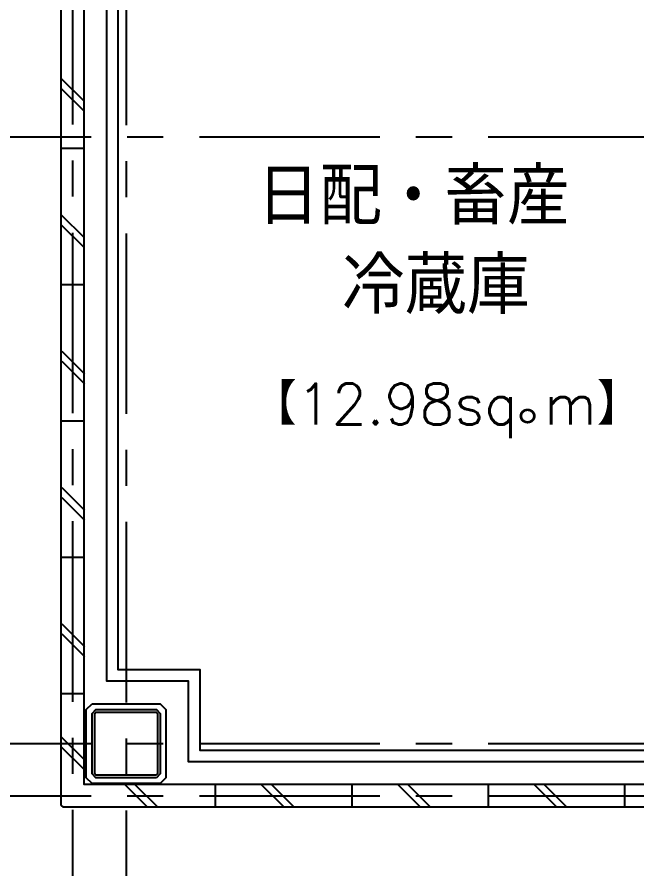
# Model space of a CAD drawing. Extents: x -119186 to 81195, y 1816 to 147180.
# Drawn here: x 19212 to 21938, y 20611 to 24360 of the extents above; entities that cross this region are included whole.
import ezdxf
from ezdxf.enums import TextEntityAlignment as Align

# ---------------------------------------------------------------- set-up
doc = ezdxf.new("R2010")
doc.units = 0
doc.header["$LTSCALE"] = 12.7
doc.header["$MEASUREMENT"] = 0
doc.linetypes.add('CENTER', pattern=[2, 1.25, -0.25, 0.25, -0.25])
for name, color, linetype in [('80 shell text', 7, 'CONTINUOUS'), ('80_SHELL_TEXT', 7, 'CONTINUOUS'), ('A_建築（下図）', 8, 'CONTINUOUS'), ('A_建築（冷蔵・冷凍庫）', 7, 'CONTINUOUS'), ('A_通り芯', 8, 'CENTER')]:
    doc.layers.add(name, color=color, linetype=linetype)
doc.styles.get("Standard").update_dxf_attribs({"font": 'txt', "bigfont": 'BIGFONT.SHX'})

msp = doc.modelspace()

# ---------------------------------------------------------------- linework, layer by layer
at = {"layer": 'A_建築（下図）', "color": 8, "linetype": 'Continuous'}
for p, q in [((19406.16, 20890.85), (19406.16, 38774.64)), ((19506.16, 20983.14), (19506.16, 38774.64)), ((19406.16, 24089.96), (19506.16, 23989.96)), ((19406.16, 24045.64), (19506.16, 23945.64)), ((19406.16, 23782.64), (19506.16, 23782.64)), ((19406.16, 23489.96), (19506.16, 23389.96)), ((19406.16, 23445.64), (19506.16, 23345.64)), ((19406.16, 23182.64), (19506.16, 23182.64)), ((19408.18, 22889.96), (19508.18, 22789.96)), ((19408.18, 22845.64), (19508.18, 22745.64)), ((19408.18, 22582.64), (19508.18, 22582.64)), ((19408.18, 22289.96), (19508.18, 22189.96)), ((19408.18, 22245.64), (19508.18, 22145.64)), ((19408.18, 21982.64), (19508.18, 21982.64)), ((19408.18, 21689.96), (19508.18, 21589.96)), ((19408.18, 21645.64), (19508.18, 21545.64)), ((19408.18, 21382.64), (19508.18, 21382.64)), ((19406.16, 21192.94), (19506.16, 21092.94)), ((19406.16, 21148.61), (19506.16, 21048.61)), ((24575.63, 20982.64), (19506.66, 20982.64)), ((19685.95, 20982.64), (19785.95, 20882.64)), ((19730.28, 20982.64), (19830.28, 20882.64)), ((20083.63, 20982.64), (20083.63, 20882.64)), ((20285.95, 20982.64), (20385.95, 20882.64)), ((20330.28, 20982.64), (20430.28, 20882.64)), ((20683.63, 20982.64), (20683.63, 20882.64)), ((20885.95, 20982.64), (20985.95, 20882.64)), ((20930.28, 20982.64), (21030.28, 20882.64)), ((21283.63, 20982.64), (21283.63, 20882.64)), ((21485.95, 20982.64), (21585.95, 20882.64)), ((21530.28, 20982.64), (21630.28, 20882.64)), ((21883.63, 20982.64), (21883.63, 20882.64)), ((19406.3, 20890.49), (19414.16, 20882.64)), ((24575.63, 20882.64), (19414.16, 20882.64)), ((24598.16, 20882.64), (19436.69, 20882.64))]:
    msp.add_line(p, q, dxfattribs=at)
at = {"layer": 'A_建築（下図）', "color": 8, "flags": 128}
msp.add_lwpolyline([(19541.36, 21337.64), (19841.36, 21337.64), (19866.36, 21312.64), (19866.36, 21012.64), (19841.36, 20987.64), (19541.36, 20987.64), (19516.36, 21012.64), (19516.36, 21312.64), (19541.36, 21337.64)], close=True, dxfattribs=at)
at = {"layer": 'A_建築（下図）', "color": 8, "linetype": 'Continuous', "flags": 128}
for points in [[(19824.36, 21012.64), (19558.36, 21012.64), (19541.36, 21029.64), (19541.36, 21295.64), (19558.36, 21312.64), (19824.36, 21312.64), (19841.36, 21295.64), (19841.36, 21029.64), (19824.36, 21012.64)], [(19824.36, 21024.64), (19558.36, 21024.64), (19553.36, 21029.64), (19553.36, 21295.64), (19558.36, 21300.64), (19824.36, 21300.64), (19829.36, 21295.64), (19829.36, 21029.64), (19824.36, 21024.64)]]:
    msp.add_lwpolyline(points, close=True, dxfattribs=at)
at = {"layer": 'A_建築（下図）', "color": 8, "linetype": 'Continuous'}
for centre, end in [((19506.66, 20983.14), 270), ((19406.66, 20890.85), 225)]:
    msp.add_arc(centre, 0.5, 180, end, dxfattribs=at)
at = {"layer": 'A_建築（冷蔵・冷凍庫）'}
msp.add_lwpolyline([(22756.16, 25482.64), (22756.16, 21082.64), (19966.36, 21082.64), (19966.36, 21437.64), (19606.16, 21437.64), (19606.16, 25482.64), (22756.16, 25482.64)], dxfattribs=at)
msp.add_lwpolyline([(22706.16, 25432.64), (22706.16, 21132.64), (20016.36, 21132.64), (20016.36, 21487.64), (19656.16, 21487.64), (19656.16, 25432.64)], close=True, dxfattribs=at)
at = {"layer": 'A_通り芯', "color": 8, "ltscale": 50}
for p, q in [((19456.16, 51351.05), (19456.16, 14056.3)), ((19691.36, 51348.19), (19691.36, 14056.3)), ((16203.57, 23832.64), (34018.87, 23832.64)), ((16203.57, 21162.64), (72414.47, 21162.64)), ((16203.57, 20932.64), (72414.47, 20932.64))]:
    msp.add_line(p, q, dxfattribs=at)

# ---------------------------------------------------------------- texts
at = {"layer": '80 shell text'}
msp.add_text('【12.98sq｡m】', height=180, dxfattribs=at).set_placement((21101.53, 22657.19), align=Align.MIDDLE_CENTER)
at = {"layer": '80_SHELL_TEXT', "color": 0}
for s, p in [('日配・畜産', (20266.69, 23696.27)), ('冷蔵庫 ', (20640.81, 23303.94))]:
    msp.add_text(s, height=250, dxfattribs=at).set_placement(p, align=Align.TOP_LEFT)

doc.saveas('drawing.dxf')
